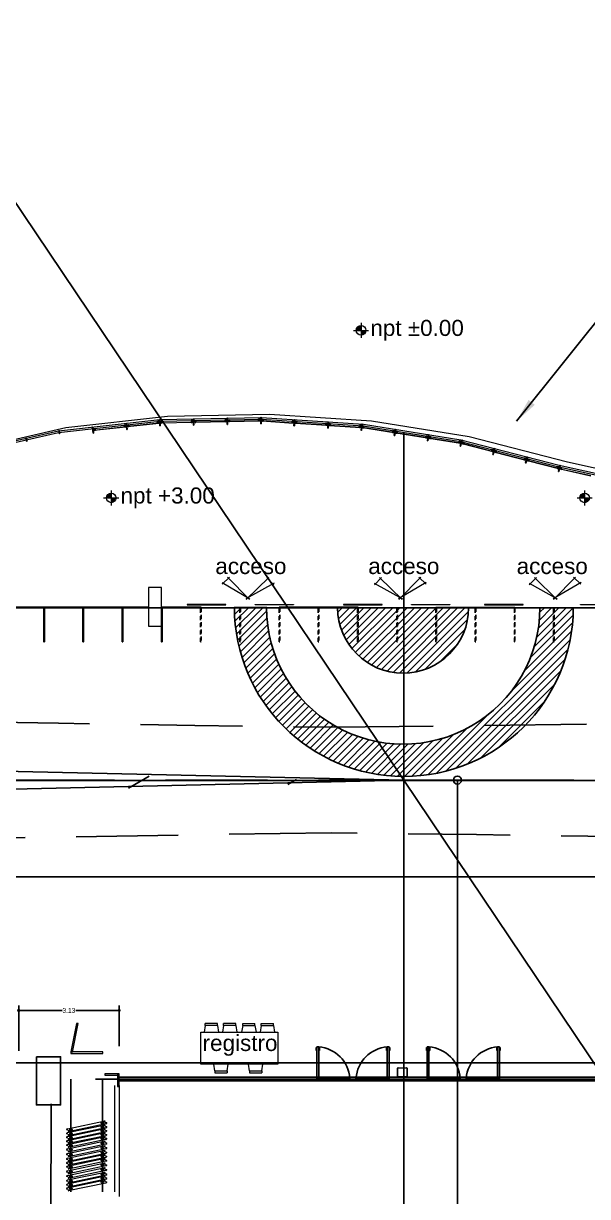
# Model space of a CAD drawing. Header units: millimetres. Extents: x 744843 to 745492, y 2520966 to 2521458.
# Drawn here: x 745392.51 to 745410.05, y 2521149.35 to 2521185.86 of the extents above; entities that cross this region are included whole.
import ezdxf

# ---------------------------------------------------------------- set-up
doc = ezdxf.new("R2010")
doc.units = ezdxf.units.MM
doc.header["$PDMODE"] = 35
doc.header["$PDSIZE"] = 1
for name, pattern in [('CENTRO2', [28.575, 19.05, -3.175, 3.175, -3.175]), ('HIDDEN', [9.525, 6.35, -3.175]), ('HIDDEN2', [0.1875, 0.125, -0.0625]), ('TRAZOS2', [9.525, 6.35, -3.175])]:
    doc.linetypes.add(name, pattern=pattern)
for name, color, linetype in [('1-INOXIDABLE', 140, 'Continuous'), ('1-SELLADORES', 1, 'Continuous'), ('A-Columnas_Pppal', 3, 'Continuous'), ('A_Arco', 22, 'Continuous'), ('A_Cotas_Paños', 8, 'Continuous'), ('A_Cristal en  Piso', 171, 'Continuous'), ('A_Crsital_Costillas', 143, 'Continuous'), ('A_Ejes', 8, 'Continuous'), ('A_Muros_Mobiles', 16, 'Continuous')]:
    doc.layers.add(name, color=color, linetype=linetype)
for name, color, linetype, lineweight in [('A-Columnas_Secun', 74, 'Continuous', 20), ('A_Barandal', 160, 'Continuous', 18), ('A_Cristal interior', 143, 'Continuous', 20), ('A_Cristal_Fachada', 151, 'Continuous', 20), ('A_Escaleras', 52, 'Continuous', 20), ('A_Muebles', 8, 'Continuous', 20), ('A_Muros', 30, 'Continuous', 20), ('A_Niveles', 1, 'Continuous', 20), ('A_Puertas', 8, 'Continuous', 0), ('A_Textos', 4, 'Continuous', 20), ('placa de acero', 163, 'Continuous', 18)]:
    doc.layers.add(name, color=color, linetype=linetype, lineweight=lineweight)
doc.styles.add('Arial', font='arial.ttf', dxfattribs={"height": 1})
doc.dimstyles.new('Cotas Interiores', dxfattribs={"dimtxt": 1, "dimasz": 0.75, "dimexe": 0.25, "dimexo": 1, "dimgap": 0.01, "dimtad": 1, "dimzin": 4, "dimdsep": 46, "dimtxsty": 'Arial', "dimblk": 'OPEN90', "dimcen": 2.5, "dimclrd": 256, "dimclre": 256, "dimclrt": 4, "dimazin": 1, "dimtfac": 1, "dimtmove": 0, "dimatfit": 3, "dimfxl": 1.25, "dimarcsym": 0})
doc.dimstyles.new('EJES', dxfattribs={"dimtxt": 0.25, "dimasz": 0.25, "dimexe": 0.5, "dimexo": 0.25, "dimgap": 0.01, "dimtad": 0, "dimtih": 1, "dimtoh": 1, "dimzin": 4, "dimdsep": 46, "dimtxsty": 'Standard', "dimblk": 'ORIGIN', "dimcen": 0.09, "dimclrd": 8, "dimclre": 8, "dimclrt": 4, "dimadec": 1, "dimazin": 0, "dimtfac": 1, "dimtofl": 0, "dimtmove": 2, "dimatfit": 3, "dimfxl": 0.15, "dimtolj": 1, "dimtzin": 0, "dimlwd": -1, "dimlwe": -1, "dimarcsym": 0})
pattern_1 = [(45, (500, 0), (-0.112253201513, 0.112253201513), [])]

# ---------------------------------------------------------------- blocks, each defined once
blk = doc.blocks.new('ARCO.A')
at = {"layer": 'A_Arco', "linetype": 'HIDDEN', "ltscale": 0.5}
blk.add_line((7.946, -18.364), (127.434, -18.364), dxfattribs=at)
blk.add_lwpolyline([(-1.81, -18.364), (-2.31, -14.364, 0.011309), (65.492, -16.72, 0.011377), (137.69, -14.364), (137.19, -18.364), (137.69, -22.364, 0.011377), (65.492, -20.007, 0.011309), (-2.31, -22.364)], format="xyb", close=True, dxfattribs=at)
blk = doc.blocks.new('Flecha_3')
at = {"layer": 'A_Escaleras'}
for p, q in [((-0.1511, 0.1379), (-0.0979, 0.191)), ((-0.1104, 0.1926), (0.0086, -0.0149)), ((0.0121, -0.0122), (-0.151, 0.1525)), ((0.0121, 0.0122), (-0.151, -0.1525)), ((-0.1104, -0.1926), (0.0086, 0.0149)), ((-0.1511, -0.1379), (-0.0979, -0.191))]:
    blk.add_line(p, q, dxfattribs=at)
blk = doc.blocks.new('niveles')
at = {"layer": 'A_Niveles'}
h = blk.add_hatch(color=256, dxfattribs=at)
h.paths.add_polyline_path([(-0.438, 0.174), (-0.289, 0.174), (-0.289, 0.323, 0.414214)])
h.paths.add_polyline_path([(-0.14, 0.174), (-0.289, 0.174), (-0.289, 0.025, 0.414214)])
for p, q in [((-0.289, 0.409), (-0.289, -0.061)), ((-0.525, 0.174), (-0.054, 0.174)), ((-0.479, 0.174), (-0.094, 0.174))]:
    blk.add_line(p, q, dxfattribs=at)
blk.add_circle((-0.289, 0.174), 0.149, dxfattribs=at)
at = {"layer": 'A_Textos', "ltscale": 0.0065, "width": 1.2}
blk.add_attdef('NIVEL', (0, 0), '', height=0.3, dxfattribs=at)
blk = doc.blocks.new('_Open90')
at = {"color": 0, "linetype": 'ByBlock', "lineweight": -2}
for p, q in [((-0.5, 0.5), (0, 0)), ((0, 0), (-1, 0)), ((0, 0), (-0.5, -0.5))]:
    blk.add_line(p, q, dxfattribs=at)
blk = doc.blocks.new('_Origin')
at = {"color": 0, "linetype": 'ByBlock', "lineweight": -2}
blk.add_line((0, 0), (-1, 0), dxfattribs=at)
blk.add_circle((0, 0), 0.5, dxfattribs=at)
blk = doc.blocks.new('*D217')
at = {"layer": 'A_Cotas_Paños', "color": 8, "transparency": 16777216}
for p, q in [((745392.357, 2521153.88), (745392.357, 2521155.288)), ((745395.483, 2521154.03), (745395.483, 2521155.288)), ((745392.407, 2521155.138), (745393.71, 2521155.138)), ((745395.433, 2521155.138), (745394.13, 2521155.138))]:
    blk.add_line(p, q, dxfattribs=at)
at = {"layer": 'Defpoints', "color": 0, "transparency": 16777216}
for p in [(745395.483, 2521155.138), (745392.357, 2521153.73), (745395.483, 2521153.88)]:
    blk.add_point(p, dxfattribs=at)
at = {"layer": 'A_Cotas_Paños', "color": 8, "transparency": 16777216, "xscale": 0.05, "yscale": 0.05, "zscale": 0.05, "rotation": 180}
blk.add_blockref('_Origin', (745392.357, 2521155.138), dxfattribs=at)
at = {"layer": 'A_Cotas_Paños', "color": 8, "transparency": 16777216, "xscale": 0.05, "yscale": 0.05, "zscale": 0.05}
blk.add_blockref('_Origin', (745395.483, 2521155.138), dxfattribs=at)
at = {"layer": 'A_Cotas_Paños', "color": 4, "transparency": 16777216, "insert": (745393.92, 2521155.138), "char_height": 0.15, "attachment_point": 5}
blk.add_mtext('\\A1;3.13', dxfattribs=at)
blk = doc.blocks.new('A$C05567849')
at = {"layer": 'A_Muros_Mobiles', "color": 8, "linetype": 'ByBlock', "lineweight": 5}
for p, q in [((-12, 0), (-12.35, -0.17)), ((-12, 0), (0, 0)), ((0, 0), (-0.35, -0.17)), ((-12.35, -0.17), (-12.35, -0.33)), ((-12, -0.5), (-12.35, -0.33)), ((-12, -0.5), (-11.65, -0.67)), ((-12, -1), (-11.65, -0.83)), ((0, -1), (-12, -1)), ((-11.65, -0.83), (-11.65, -0.67)), ((-0.35, -0.17), (-0.35, -0.33)), ((0, -0.5), (-0.35, -0.33)), ((0, -0.5), (0.35, -0.67)), ((0, -1), (0.35, -0.83)), ((0.35, -0.83), (0.35, -0.67))]:
    blk.add_line(p, q, dxfattribs=at)
for centre, radius in [((-11, -0.5), 0.373), ((-11, -0.5), 0.0915), ((-1, -0.5), 0.373), ((-1, -0.5), 0.0915)]:
    blk.add_circle(centre, radius, dxfattribs=at)
blk = doc.blocks.new('mesa salon')
at = {"layer": 'A_Muebles'}
for p, q in [((744027.801, 2519189.042), (744027.421, 2519189.042)), ((744027.421, 2519188.982), (744027.421, 2519189.042)), ((744027.801, 2519188.982), (744027.801, 2519189.042)), ((744028.378, 2519189.042), (744027.998, 2519189.042)), ((744027.998, 2519188.982), (744027.998, 2519189.042)), ((744028.378, 2519188.982), (744028.378, 2519189.042)), ((744028.593, 2519189.042), (744028.973, 2519189.042)), ((744028.593, 2519188.982), (744028.593, 2519189.042)), ((744028.973, 2519188.982), (744028.973, 2519189.042)), ((744029.163, 2519189.042), (744029.543, 2519189.042)), ((744029.163, 2519188.982), (744029.163, 2519189.042)), ((744029.543, 2519188.982), (744029.543, 2519189.042)), ((744027.421, 2519188.982), (744027.387, 2519188.773)), ((744027.801, 2519188.982), (744027.421, 2519188.982)), ((744027.801, 2519188.982), (744027.836, 2519188.773)), ((744027.998, 2519188.982), (744027.963, 2519188.773)), ((744028.378, 2519188.982), (744027.998, 2519188.982)), ((744028.378, 2519188.982), (744028.413, 2519188.773)), ((744028.593, 2519188.982), (744028.557, 2519188.773)), ((744028.593, 2519188.982), (744028.973, 2519188.982)), ((744028.973, 2519188.982), (744029.007, 2519188.773)), ((744029.163, 2519188.982), (744029.128, 2519188.773)), ((744029.163, 2519188.982), (744029.543, 2519188.982)), ((744029.543, 2519188.982), (744029.578, 2519188.773)), ((744027.785, 2519187.563), (744027.75, 2519187.773)), ((744028.165, 2519187.563), (744027.785, 2519187.563)), ((744027.785, 2519187.563), (744027.785, 2519187.503)), ((744028.165, 2519187.563), (744028.2, 2519187.773)), ((744028.165, 2519187.563), (744028.165, 2519187.503)), ((744028.861, 2519187.563), (744028.827, 2519187.773)), ((744029.241, 2519187.563), (744028.861, 2519187.563)), ((744028.861, 2519187.563), (744028.861, 2519187.503)), ((744029.241, 2519187.563), (744029.277, 2519187.773)), ((744029.241, 2519187.563), (744029.241, 2519187.503)), ((744028.165, 2519187.503), (744027.785, 2519187.503)), ((744029.241, 2519187.503), (744028.861, 2519187.503))]:
    blk.add_line(p, q, dxfattribs=at)
blk.add_lwpolyline([(744027.282, 2519188.773), (744027.282, 2519187.773), (744029.682, 2519187.773), (744029.682, 2519188.773)], close=True, dxfattribs=at)
blk = doc.blocks.new('*D304')
at = {"layer": 'A_Cotas_Paños', "color": 8, "transparency": 16777216}
for p, q in [((745404.582, 2521162.308), (745406.507, 2521162.308)), ((745406.007, 2521162.058), (745406.007, 2521147.726)), ((745406.007, 2521133.124), (745406.007, 2521147.456)), ((745404.582, 2521132.874), (745406.507, 2521132.874))]:
    blk.add_line(p, q, dxfattribs=at)
at = {"layer": 'Defpoints', "color": 0, "transparency": 16777216}
for p in [(745404.332, 2521162.308), (745406.007, 2521162.308), (745404.332, 2521132.874)]:
    blk.add_point(p, dxfattribs=at)
at = {"layer": 'A_Cotas_Paños', "color": 8, "transparency": 16777216, "xscale": 0.25, "yscale": 0.25, "zscale": 0.25}
for p, rotation in [((745406.007, 2521162.308), 90), ((745406.007, 2521132.874), 270)]:
    blk.add_blockref('_Origin', p, dxfattribs=dict(at, rotation=rotation))
at = {"layer": 'A_Cotas_Paños', "color": 4, "transparency": 16777216, "insert": (745406.007, 2521147.591), "char_height": 0.25, "attachment_point": 5}
blk.add_mtext('\\A1;29.43', dxfattribs=at)
blk = doc.blocks.new('A$C051F1080-flat-17')
at = {"layer": 'A_Muros_Mobiles'}
for p, q in [((0, 0), (0, 0.06)), ((0, 0.06), (1, 0.06)), ((1, 0), (0, 0)), ((1, 0.06), (1, 0))]:
    blk.add_line(p, q, dxfattribs=at)
at = {"layer": 'A_Muros_Mobiles', "color": 8}
for p, q in [((0.887, 0.072), (0.887, 0.081)), ((0.887, 0.081), (0.982, 0.081)), ((0.982, 0.072), (0.887, 0.072)), ((0.962, 0.06), (0.962, 0.072)), ((0.962, 0.072), (0.97, 0.072)), ((0.97, 0.06), (0.962, 0.06)), ((0.97, 0), (0.962, 0)), ((0.962, 0), (0.962, -0.012)), ((0.97, 0.072), (0.97, 0.06)), ((0.97, -0.012), (0.97, 0)), ((0.982, 0.081), (0.982, 0.072)), ((0.982, -0.012), (0.887, -0.012)), ((0.887, -0.012), (0.887, -0.021)), ((0.887, -0.021), (0.982, -0.021)), ((0.962, -0.012), (0.97, -0.012)), ((0.982, -0.021), (0.982, -0.012))]:
    blk.add_line(p, q, dxfattribs=at)
blk = doc.blocks.new('A$C051F1080-flat-18')
at = {"color": 16}
for p, q in [((-0.06, 1), (0, 1)), ((0, 0), (-0.06, 0))]:
    blk.add_line(p, q, dxfattribs=at)
at = {"layer": 'A_Muros_Mobiles', "color": 8}
for p, q in [((-0.081, 0.887), (-0.081, 0.982)), ((-0.081, 0.982), (-0.072, 0.982)), ((-0.072, 0.887), (-0.081, 0.887)), ((-0.072, 0.982), (-0.072, 0.887)), ((-0.072, 0.962), (-0.072, 0.97)), ((-0.072, 0.97), (-0.06, 0.97)), ((-0.06, 0.962), (-0.072, 0.962)), ((-0.06, 0.97), (-0.06, 0.962)), ((0, 0.97), (0, 0.962)), ((0.012, 0.97), (0, 0.97)), ((0, 0.962), (0.012, 0.962)), ((0.012, 0.982), (0.012, 0.887)), ((0.021, 0.982), (0.012, 0.982)), ((0.012, 0.962), (0.012, 0.97)), ((0.012, 0.887), (0.021, 0.887)), ((0.021, 0.887), (0.021, 0.982))]:
    blk.add_line(p, q, dxfattribs=at)
at = {"layer": 'A_Muros_Mobiles', "color": 16}
for p, q in [((-0.06, 0), (-0.06, 1)), ((0, 1), (0, 0))]:
    blk.add_line(p, q, dxfattribs=at)
blk = doc.blocks.new('A$C0FF00F17-flat-9')
at = {"layer": 'A_Muros_Mobiles', "color": 8, "linetype": 'TRAZOS2'}
blk.add_ellipse((-0.054, -0.024), major_axis=(-0.748, 0.748), ratio=1, start_param=4.006528, end_param=5.41825, dxfattribs=at)
at = {"layer": 'A_Muros_Mobiles'}
for name, p in [('A$C051F1080-flat-18', (0.03, 0.03)), ('A$C051F1080-flat-17', (0, 0))]:
    blk.add_blockref(name, p, dxfattribs=at)
blk = doc.blocks.new('A$C051F1080-flat-19')
at = {"layer": 'A_Muros_Mobiles'}
for p, q in [((0, 0.06), (-1, 0.06)), ((-1, 0.06), (-1, 0)), ((-1, 0), (0, 0)), ((0, 0), (0, 0.06))]:
    blk.add_line(p, q, dxfattribs=at)
at = {"layer": 'A_Muros_Mobiles', "color": 8}
for p, q in [((-0.887, 0.081), (-0.982, 0.081)), ((-0.982, 0.081), (-0.982, 0.072)), ((-0.982, 0.072), (-0.887, 0.072)), ((-0.962, 0.072), (-0.97, 0.072)), ((-0.97, 0.072), (-0.97, 0.06)), ((-0.97, 0.06), (-0.962, 0.06)), ((-0.97, 0), (-0.962, 0)), ((-0.97, -0.012), (-0.97, 0)), ((-0.962, 0.06), (-0.962, 0.072)), ((-0.962, 0), (-0.962, -0.012)), ((-0.887, 0.072), (-0.887, 0.081)), ((-0.982, -0.012), (-0.887, -0.012)), ((-0.982, -0.021), (-0.982, -0.012)), ((-0.887, -0.021), (-0.982, -0.021)), ((-0.962, -0.012), (-0.97, -0.012)), ((-0.887, -0.012), (-0.887, -0.021))]:
    blk.add_line(p, q, dxfattribs=at)
blk = doc.blocks.new('A$C051F1080-flat-20')
at = {"layer": 'A_Muros_Mobiles', "color": 8}
for p, q in [((-0.021, 0.887), (-0.021, 0.982)), ((-0.021, 0.982), (-0.012, 0.982)), ((-0.012, 0.887), (-0.021, 0.887)), ((-0.012, 0.982), (-0.012, 0.887)), ((-0.012, 0.962), (-0.012, 0.97)), ((-0.012, 0.97), (0, 0.97)), ((0, 0.962), (-0.012, 0.962)), ((0, 0.97), (0, 0.962)), ((0.06, 0.97), (0.06, 0.962)), ((0.072, 0.97), (0.06, 0.97)), ((0.06, 0.962), (0.072, 0.962)), ((0.072, 0.982), (0.072, 0.887)), ((0.081, 0.982), (0.072, 0.982)), ((0.072, 0.962), (0.072, 0.97)), ((0.072, 0.887), (0.081, 0.887)), ((0.081, 0.887), (0.081, 0.982))]:
    blk.add_line(p, q, dxfattribs=at)
at = {"layer": 'A_Muros_Mobiles'}
for p, q in [((0.06, 1), (0, 1)), ((0, 1), (0, 0)), ((0.06, 0), (0.06, 1)), ((0, 0), (0.06, 0))]:
    blk.add_line(p, q, dxfattribs=at)
blk = doc.blocks.new('A$C0FF00F17-flat-10')
at = {"layer": 'A_Muros_Mobiles', "color": 8, "linetype": 'TRAZOS2'}
blk.add_ellipse((0.054, -0.024), major_axis=(-0.748, -0.748), ratio=1, start_param=-2.276657, end_param=-0.864936, dxfattribs=at)
at = {"layer": 'A_Muros_Mobiles'}
for name, p in [('A$C051F1080-flat-20', (-0.03, 0.03)), ('A$C051F1080-flat-19', (0, 0))]:
    blk.add_blockref(name, p, dxfattribs=at)
blk = doc.blocks.new('hgcdfs')
at = {"layer": '1-INOXIDABLE', "color": 152, "lineweight": 0}
for p, q in [((745349.473, 2521125.716), (745349.477, 2521125.716)), ((745349.473, 2521125.714), (745349.477, 2521125.714)), ((745349.473, 2521125.711), (745349.477, 2521125.711)), ((745349.473, 2521125.707), (745349.477, 2521125.707)), ((745349.477, 2521125.704), (745349.473, 2521125.704)), ((745349.473, 2521125.7), (745349.477, 2521125.7)), ((745349.473, 2521125.696), (745349.477, 2521125.696)), ((745349.473, 2521125.694), (745349.477, 2521125.694)), ((745349.473, 2521125.692), (745349.477, 2521125.692)), ((745349.478, 2521125.713), (745349.499, 2521125.713)), ((745349.478, 2521125.711), (745349.5, 2521125.711)), ((745349.478, 2521125.709), (745349.502, 2521125.709)), ((745349.478, 2521125.704), (745349.503, 2521125.704)), ((745349.478, 2521125.699), (745349.502, 2521125.699)), ((745349.478, 2521125.696), (745349.5, 2521125.696)), ((745349.478, 2521125.694), (745349.499, 2521125.694)), ((745349.49, 2521125.659), (745349.49, 2521125.653)), ((745349.492, 2521125.659), (745349.492, 2521125.653)), ((745349.493, 2521125.714), (745349.493, 2521125.717)), ((745349.493, 2521125.659), (745349.493, 2521125.694)), ((745349.495, 2521125.714), (745349.495, 2521125.717)), ((745349.495, 2521125.659), (745349.495, 2521125.694)), ((745349.495, 2521125.659), (745349.495, 2521125.653)), ((745349.496, 2521125.717), (745349.496, 2521125.717)), ((745349.498, 2521125.714), (745349.498, 2521125.717)), ((745349.498, 2521125.659), (745349.498, 2521125.694)), ((745349.498, 2521125.659), (745349.498, 2521125.653)), ((745349.502, 2521125.709), (745349.502, 2521125.717)), ((745349.502, 2521125.659), (745349.502, 2521125.699)), ((745349.503, 2521125.659), (745349.503, 2521125.653)), ((745349.506, 2521125.659), (745349.506, 2521125.717)), ((745349.508, 2521125.659), (745349.508, 2521125.653)), ((745349.509, 2521125.659), (745349.509, 2521125.717)), ((745349.509, 2521125.717), (745349.509, 2521125.717)), ((745349.513, 2521125.659), (745349.513, 2521125.717)), ((745349.513, 2521125.659), (745349.513, 2521125.653)), ((745349.516, 2521125.659), (745349.516, 2521125.717)), ((745349.516, 2521125.659), (745349.516, 2521125.653)), ((745349.518, 2521125.659), (745349.518, 2521125.718)), ((745349.519, 2521125.659), (745349.519, 2521125.653)), ((745349.521, 2521125.653), (745349.521, 2521125.659))]:
    blk.add_line(p, q, dxfattribs=at)
at = {"layer": '1-INOXIDABLE', "lineweight": 0}
for p, q in [((745349.477, 2521125.716), (745349.473, 2521125.716)), ((745349.473, 2521125.716), (745349.473, 2521125.691)), ((745349.473, 2521125.691), (745349.477, 2521125.691)), ((745349.477, 2521125.716), (745349.477, 2521125.691)), ((745349.478, 2521125.715), (745349.477, 2521125.716)), ((745349.477, 2521125.691), (745349.478, 2521125.692)), ((745349.478, 2521125.692), (745349.478, 2521125.715)), ((745349.478, 2521125.714), (745349.478, 2521125.694)), ((745349.498, 2521125.714), (745349.478, 2521125.714)), ((745349.478, 2521125.694), (745349.498, 2521125.694)), ((745349.49, 2521125.659), (745349.49, 2521125.653)), ((745349.521, 2521125.659), (745349.49, 2521125.659)), ((745349.49, 2521125.653), (745349.521, 2521125.653)), ((745349.494, 2521125.718), (745349.493, 2521125.717)), ((745349.493, 2521125.717), (745349.518, 2521125.717)), ((745349.493, 2521125.714), (745349.493, 2521125.717)), ((745349.493, 2521125.659), (745349.493, 2521125.694)), ((745349.517, 2521125.718), (745349.494, 2521125.718)), ((745349.518, 2521125.717), (745349.517, 2521125.718)), ((745349.518, 2521125.659), (745349.518, 2521125.717)), ((745349.521, 2521125.653), (745349.521, 2521125.659))]:
    blk.add_line(p, q, dxfattribs=at)
blk.add_arc((745349.489, 2521125.704), 0.0132, 310.7307, 49.2693, dxfattribs=at)
at = {"layer": '1-SELLADORES', "lineweight": 0}
for p, q in [((745349.456, 2521125.691), (745349.456, 2521125.717)), ((745349.456, 2521125.717), (745349.458, 2521125.717)), ((745349.458, 2521125.691), (745349.456, 2521125.691)), ((745349.458, 2521125.717), (745349.458, 2521125.691)), ((745349.458, 2521125.717), (745349.463, 2521125.712)), ((745349.463, 2521125.712), (745349.458, 2521125.717)), ((745349.458, 2521125.717), (745349.458, 2521125.691)), ((745349.458, 2521125.691), (745349.463, 2521125.696)), ((745349.463, 2521125.712), (745349.469, 2521125.712)), ((745349.463, 2521125.696), (745349.463, 2521125.712)), ((745349.469, 2521125.696), (745349.463, 2521125.696)), ((745349.469, 2521125.712), (745349.469, 2521125.696))]:
    blk.add_line(p, q, dxfattribs=at)
at = {"layer": '1-SELLADORES', "color": 5, "lineweight": 0}
for p, q in [((745349.469, 2521125.715), (745349.473, 2521125.716)), ((745349.469, 2521125.692), (745349.469, 2521125.715)), ((745349.473, 2521125.691), (745349.469, 2521125.692)), ((745349.473, 2521125.716), (745349.473, 2521125.691))]:
    blk.add_line(p, q, dxfattribs=at)
for points in [[(745349.469, 2521125.692), (745349.473, 2521125.691), (745349.473, 2521125.716)], [(745349.473, 2521125.716), (745349.469, 2521125.715), (745349.469, 2521125.692)]]:
    blk.add_solid(points, dxfattribs=at)
blk = doc.blocks.new('ELBUENO')
blk.add_line((745346.222, 2521126.08), (745346.21, 2521126.08))
at = {"color": 251}
for p, q in [((745346.21, 2521126.069), (745346.222, 2521126.069)), ((745346.21, 2521126.059), (745346.222, 2521126.059)), ((745346.21, 2521126.049), (745346.222, 2521126.049)), ((745346.21, 2521126.041), (745346.222, 2521126.041)), ((745346.21, 2521126.033), (745346.222, 2521126.033)), ((745346.21, 2521126.025), (745346.222, 2521126.025)), ((745346.21, 2521126.019), (745346.222, 2521126.019)), ((745346.21, 2521126.013), (745346.222, 2521126.013)), ((745346.21, 2521126.009), (745346.222, 2521126.009)), ((745346.21, 2521126.005), (745346.222, 2521126.005)), ((745346.21, 2521126.003), (745346.222, 2521126.003)), ((745346.21, 2521126.001), (745346.222, 2521126.001))]:
    blk.add_line(p, q, dxfattribs=at)
for points in [[(745346.21, 2521126.05), (745346.21, 2521126.2), (745346.222, 2521126.2), (745346.222, 2521126.05)], [(745346.21, 2521126), (745346.21, 2521126.2), (745346.222, 2521126.2), (745346.222, 2521126)]]:
    blk.add_lwpolyline(points, close=True)
at = {"rotation": 90}
blk.add_blockref('hgcdfs', (3266471.862, 1775776.629), dxfattribs=at)
at = {"xscale": -1, "rotation": 270}
blk.add_blockref('hgcdfs', (-1775779.43, 1775776.629), dxfattribs=at)
blk = doc.blocks.new('ESKINA2')
at = {"color": 251}
for p, q in [((745422.96, 2521058.132), (745422.947, 2521058.13)), ((745422.96, 2521058.13), (745422.948, 2521058.128)), ((745422.96, 2521058.128), (745422.948, 2521058.126)), ((745422.961, 2521058.124), (745422.948, 2521058.122)), ((745422.961, 2521058.12), (745422.949, 2521058.118)), ((745422.962, 2521058.114), (745422.95, 2521058.112)), ((745422.963, 2521058.108), (745422.95, 2521058.106)), ((745422.964, 2521058.1), (745422.952, 2521058.098)), ((745422.965, 2521058.092), (745422.953, 2521058.09)), ((745422.966, 2521058.084), (745422.954, 2521058.083)), ((745422.967, 2521058.075), (745422.955, 2521058.073)), ((745422.969, 2521058.064), (745422.956, 2521058.063))]:
    blk.add_line(p, q, dxfattribs=at)
blk.add_line((745422.958, 2521058.052), (745422.97, 2521058.054))
for points in [[(745422.96, 2521058.133), (745422.986, 2521057.935), (745422.973, 2521057.933), (745422.947, 2521058.131)], [(745422.966, 2521058.083), (745422.986, 2521057.935), (745422.973, 2521057.933), (745422.954, 2521058.082)]]:
    blk.add_lwpolyline(points, close=True)
at = {"xscale": -1, "rotation": 97.55155680260856}
blk.add_blockref('hgcdfs', (3146730.367, 3591265.082), dxfattribs=at)
blk = doc.blocks.new('gdsx')
at = {"color": 251}
for p, q in [((745328.941, 2521133.402), (745328.954, 2521133.402)), ((745328.941, 2521133.394), (745328.954, 2521133.394)), ((745328.941, 2521133.388), (745328.954, 2521133.388)), ((745328.941, 2521133.382), (745328.954, 2521133.382)), ((745328.941, 2521133.378), (745328.954, 2521133.378)), ((745328.941, 2521133.374), (745328.954, 2521133.374)), ((745328.941, 2521133.372), (745328.954, 2521133.372)), ((745328.941, 2521133.37), (745328.954, 2521133.37))]:
    blk.add_line(p, q, dxfattribs=at)
at = {"layer": 'placa de acero'}
for p, q in [((745328.941, 2521133.369), (745328.941, 2521133.469)), ((745328.941, 2521133.469), (745328.954, 2521133.469)), ((745328.941, 2521133.469), (745328.954, 2521133.469)), ((745328.941, 2521133.369), (745328.941, 2521133.469)), ((745328.954, 2521133.409), (745328.941, 2521133.409)), ((745328.954, 2521133.409), (745328.941, 2521133.409)), ((745328.941, 2521133.369), (745328.954, 2521133.369)), ((745328.941, 2521133.369), (745328.954, 2521133.369)), ((745328.954, 2521133.369), (745328.954, 2521133.469)), ((745328.954, 2521133.369), (745328.954, 2521133.469))]:
    blk.add_line(p, q, dxfattribs=at)
blk.add_circle((745328.948, 2521133.439), 0.00635, dxfattribs=at)
blk.add_circle((745328.948, 2521133.439), 0.00635, dxfattribs=at)

msp = doc.modelspace()

# ---------------------------------------------------------------- hatches: boundary and pattern name
at = {"layer": 'A_Arco'}
h = msp.add_hatch(dxfattribs=at)
h.set_pattern_fill('LINE', color=256, scale=0.75, angle=30.0147, style=0)
h.set_pattern_definition([(30.01473568, (-1312.633, 561.468), (-1.1911553357, 2.0619167123), [])])
h.paths.add_polyline_path([(745151.631, 2521167.947), (745404.311, 2521162.258), (745151.634, 2521156.44)])
at = {"layer": 'A_Cristal en  Piso'}
h = msp.add_hatch(dxfattribs=at)
h.set_pattern_fill('LINE', color=256, scale=0.05, angle=45, style=0)
h.set_pattern_definition(pattern_1)
edge = h.paths.add_edge_path()
edge.add_line((745409.609, 2521167.686), (745408.571, 2521167.686))
edge.add_arc((745404.319, 2521167.679), 4.252, -180.0933, 0.0933, ccw=False)
edge.add_line((745400.067, 2521167.686), (745399.068, 2521167.686))
edge.add_arc((745404.338, 2521167.694), 5.271, 180.0874, 359.9126)
at = {"layer": 'A_Cristal en  Piso', "ltscale": 3}
h = msp.add_hatch(dxfattribs=at)
h.set_pattern_fill('LINE', color=256, scale=0.05, angle=45, style=0)
h.set_pattern_definition(pattern_1)
edge = h.paths.add_edge_path()
edge.add_line((745406.354, 2521167.681), (745402.278, 2521167.681))
edge.add_arc((745404.316, 2521167.677), 2.038, 179.8795, 360.1205)

# ---------------------------------------------------------------- linework, layer by layer
at = {"color": 1, "linetype": 'CENTRO2'}
msp.add_line((745413.794, 2521153.002, 0.002), (745393.984, 2521153.002), dxfattribs=at)
at = {"color": 16, "linetype": 'Continuous'}
for p, q in [((745413.794, 2521153.062, 0.002), (745395.484, 2521153.063)), ((745413.794, 2521152.942, 0.002), (745395.484, 2521152.943))]:
    msp.add_line(p, q, dxfattribs=at)
at = {"layer": 'A-Columnas_Pppal'}
msp.add_lwpolyline([(745392.909, 2521153.697), (745393.659, 2521153.697), (745393.659, 2521152.198), (745392.909, 2521152.198)], close=True, dxfattribs=at)
at = {"layer": 'A-Columnas_Secun'}
for p, q in [((745404.142, 2521153.078), (745404.142, 2521153.337)), ((745404.142, 2521153.337), (745404.142, 2521153.337)), ((745404.152, 2521153.078), (745404.152, 2521153.337)), ((745404.162, 2521153.357), (745404.422, 2521153.357)), ((745404.162, 2521153.347), (745404.422, 2521153.347)), ((745404.432, 2521153.337), (745404.432, 2521153.078)), ((745404.442, 2521153.337), (745404.442, 2521153.078)), ((745404.422, 2521153.068), (745404.162, 2521153.068)), ((745404.422, 2521153.058), (745404.162, 2521153.058))]:
    msp.add_line(p, q, dxfattribs=at)
for centre, major_axis, start_param, end_param in [((745404.162, 2521153.337), (0.0141, 0.0141), 0.785398, 2.356194), ((745404.162, 2521153.337), (-0.00707, 0.00707), -0.785398, 0.785398), ((745404.422, 2521153.337), (-0.0141, 0.0141), 3.926991, 5.497787), ((745404.422, 2521153.337), (0.00707, 0.00707), 5.497787, 7.068583), ((745404.162, 2521153.078), (0.0141, 0.0141), 2.356194, 3.926991), ((745404.162, 2521153.078), (-0.00707, 0.00707), 0.785398, 2.356194), ((745404.422, 2521153.078), (-0.0141, 0.0141), 2.356194, 3.926991), ((745404.422, 2521153.078), (0.00707, 0.00707), 3.926991, 5.497787)]:
    msp.add_ellipse(centre, major_axis=major_axis, ratio=1, start_param=start_param, end_param=end_param, dxfattribs=at)
at = {"layer": 'A_Arco'}
msp.add_line((745468.683, 2521066.502), (745205.707, 2521458.024), dxfattribs=at)
msp.add_lwpolyline([(745151.652, 2521167.997), (745404.332, 2521162.308), (745151.655, 2521156.49)], close=True, dxfattribs=at)
at = {"layer": 'A_Barandal'}
for p, q in [((745401.781, 2521173.351, 2.46), (745401.781, 2521173.351, 2.46)), ((745401.781, 2521173.351, 2.46), (745401.781, 2521173.351, 2.46)), ((745408.089, 2521172.236, 2.46), (745408.089, 2521172.236, 2.46))]:
    msp.add_line(p, q, dxfattribs=at)
at = {"layer": 'A_Barandal', "elevation": 2.46}
for points in [[(745353.797, 2521185.408), (745354.118, 2521183.754), (745354.909, 2521181.482), (745356.374, 2521178.955), (745357.933, 2521177.05), (745359.921, 2521175.229), (745362.069, 2521173.864), (745365.187, 2521172.751), (745368.477, 2521172.363), (745384.721, 2521171.449), (745387.668, 2521171.834), (745390.68, 2521172.463), (745393.6, 2521173.135), (745396.751, 2521173.484), (745399.911, 2521173.548), (745403.076, 2521173.338), (745406.106, 2521172.853), (745409.156, 2521172.062), (745412.268, 2521171.381), (745414.923, 2521171.316), (745416.676, 2521171.266), (745422.635, 2521171.464), (745422.765, 2521171.472)], [(745356.259, 2521179.254), (745356.416, 2521178.984), (745357.97, 2521177.085), (745359.952, 2521175.27), (745362.091, 2521173.91), (745365.198, 2521172.801), (745368.482, 2521172.414), (745384.719, 2521171.5), (745387.66, 2521171.884), (745390.67, 2521172.513), (745393.592, 2521173.185), (745396.747, 2521173.534), (745399.912, 2521173.599), (745403.082, 2521173.388), (745406.116, 2521172.903), (745409.168, 2521172.112), (745412.274, 2521171.432), (745414.924, 2521171.366), (745416.676, 2521171.316), (745422.633, 2521171.515), (745422.762, 2521171.523)], [(745385.381, 2521171.586), (745387.66, 2521171.884), (745390.67, 2521172.513), (745393.592, 2521173.185), (745396.747, 2521173.534), (745399.912, 2521173.599), (745403.082, 2521173.388), (745406.116, 2521172.903), (745409.168, 2521172.112), (745412.274, 2521171.432), (745414.924, 2521171.366), (745416.676, 2521171.316), (745422.633, 2521171.515), (745422.764, 2521171.523)]]:
    msp.add_lwpolyline(points, dxfattribs=at)
at = {"layer": 'A_Cristal en  Piso', "ltscale": 3}
msp.add_lwpolyline([(745409.609, 2521167.676), (745408.571, 2521167.676, -1.000455), (745400.067, 2521167.686), (745399.068, 2521167.686, 0.997528), (745409.609, 2521167.676)], format="xyb", dxfattribs=at)
msp.add_lwpolyline([(745409.609, 2521167.676), (745408.571, 2521167.676, -1.000455), (745400.067, 2521167.686), (745399.068, 2521167.686, 0.997528), (745409.609, 2521167.676)], format="xyb", dxfattribs=at)
msp.add_lwpolyline([(745406.354, 2521167.676), (745402.278, 2521167.676, 0.999546)], format="xyb", close=True, dxfattribs=at)
msp.add_lwpolyline([(745406.354, 2521167.676), (745402.278, 2521167.676, 0.999546)], format="xyb", close=True, dxfattribs=at)
at = {"layer": 'A_Cristal interior'}
for p, q in [((745406.099, 2521172.806, 2.46), (745406.098, 2521172.797, 2.46)), ((745406.148, 2521172.794, 2.46), (745406.146, 2521172.785, 2.46))]:
    msp.add_line(p, q, dxfattribs=at)
at = {"layer": 'A_Cristal interior', "elevation": 2.46}
for points in [[(745395.74, 2521173.324), (745396.722, 2521173.433)], [(745395.741, 2521173.315), (745396.723, 2521173.424)], [(745395.741, 2521173.315), (745396.723, 2521173.424)], [(745396.722, 2521173.433), (745396.723, 2521173.424)], [(745396.773, 2521173.436), (745397.771, 2521173.457)], [(745396.773, 2521173.427), (745397.771, 2521173.448)], [(745396.773, 2521173.427), (745397.771, 2521173.448)], [(745396.773, 2521173.436), (745396.773, 2521173.427)], [(745397.771, 2521173.457), (745397.771, 2521173.448)], [(745397.823, 2521173.458), (745398.823, 2521173.478)], [(745397.823, 2521173.449), (745398.823, 2521173.469)], [(745397.823, 2521173.449), (745398.823, 2521173.469)], [(745397.823, 2521173.458), (745397.823, 2521173.449)], [(745398.823, 2521173.478), (745398.823, 2521173.469)], [(745398.872, 2521173.479), (745399.866, 2521173.5)], [(745398.872, 2521173.47), (745399.867, 2521173.491)], [(745398.872, 2521173.47), (745399.826, 2521173.49)], [(745398.872, 2521173.479), (745398.872, 2521173.47)], [(745399.866, 2521173.5), (745399.867, 2521173.491)], [(745399.92, 2521173.5), (745400.91, 2521173.434)], [(745399.92, 2521173.491), (745399.92, 2521173.5)], [(745399.92, 2521173.491), (745400.909, 2521173.425)], [(745400.91, 2521173.434), (745400.909, 2521173.425)], [(745400.962, 2521173.431), (745400.961, 2521173.422)], [(745400.961, 2521173.422), (745401.958, 2521173.356)], [(745400.962, 2521173.431), (745401.958, 2521173.364)], [(745394.691, 2521173.208), (745395.688, 2521173.318)], [(745394.691, 2521173.208), (745394.692, 2521173.199)], [(745394.692, 2521173.199), (745395.689, 2521173.309)], [(745394.692, 2521173.199), (745395.689, 2521173.309)], [(745395.688, 2521173.318), (745395.689, 2521173.309)], [(745395.74, 2521173.324), (745395.741, 2521173.315)], [(745401.958, 2521173.364), (745401.958, 2521173.356)], [(745402.011, 2521173.361), (745403.001, 2521173.295)], [(745402.012, 2521173.361), (745402.011, 2521173.352)], [(745402.011, 2521173.352), (745403.001, 2521173.286)], [(745403.001, 2521173.295), (745403.001, 2521173.286)], [(745403.054, 2521173.295), (745403.053, 2521173.286)], [(745403.054, 2521173.295), (745404.032, 2521173.136)], [(745403.054, 2521173.286), (745404.031, 2521173.128)], [(745404.031, 2521173.128), (745404.032, 2521173.136)], [(745404.087, 2521173.119), (745404.088, 2521173.128)], [(745404.087, 2521173.119), (745405.069, 2521172.962)], [(745404.088, 2521173.128), (745405.07, 2521172.971)], [(745405.069, 2521172.962), (745405.07, 2521172.971)], [(745405.118, 2521172.954), (745405.119, 2521172.963)], [(745405.118, 2521172.954), (745406.098, 2521172.797)], [(745405.119, 2521172.963), (745406.1, 2521172.806)], [(745406.146, 2521172.785), (745407.111, 2521172.535)], [(745406.148, 2521172.794), (745407.114, 2521172.544)], [(745407.111, 2521172.535), (745407.114, 2521172.544)], [(745407.167, 2521172.53), (745407.165, 2521172.521)], [(745407.165, 2521172.521), (745408.133, 2521172.27)], [(745407.167, 2521172.53), (745408.135, 2521172.279)], [(745408.133, 2521172.27), (745408.135, 2521172.279)], [(745408.178, 2521172.268), (745408.176, 2521172.259)], [(745408.176, 2521172.259), (745409.147, 2521172.007), (745409.15, 2521172.006)], [(745408.178, 2521172.268), (745409.152, 2521172.015)], [(745409.152, 2521172.015), (745409.151, 2521172.006)], [(745409.2, 2521172.004), (745409.198, 2521171.996)], [(745409.198, 2521171.996), (745410.157, 2521171.786)], [(745409.2, 2521172.004), (745410.158, 2521171.795)]]:
    msp.add_lwpolyline(points, dxfattribs=at)
at = {"layer": 'A_Cristal_Fachada', "linetype": 'Continuous'}
for points in [[(745348.976, 2521159.6), (745360.237, 2521159.601), (745360.237, 2521167.676), (745396.397, 2521167.676), (745396.397, 2521167.688), (745360.225, 2521167.688), (745360.225, 2521159.613), (745348.976, 2521159.612)], [(745398.036, 2521167.688), (745396.797, 2521167.688), (745396.797, 2521167.676), (745398.036, 2521167.676)], [(745402.916, 2521167.688), (745400.457, 2521167.688), (745400.457, 2521167.676), (745402.916, 2521167.676)], [(745405.337, 2521167.688), (745407.796, 2521167.688), (745407.796, 2521167.676), (745405.337, 2521167.676)]]:
    msp.add_lwpolyline(points, close=True, dxfattribs=at)
at = {"layer": 'A_Crsital_Costillas'}
for points in [[(745393.137, 2521167.676), (745393.156, 2521167.676), (745393.156, 2521166.616), (745393.137, 2521166.616)], [(745394.357, 2521167.676), (745394.376, 2521167.676), (745394.376, 2521166.616), (745394.357, 2521166.616)], [(745395.577, 2521167.676), (745395.596, 2521167.676), (745395.596, 2521166.616), (745395.577, 2521166.616)], [(745396.797, 2521167.676), (745396.816, 2521167.676), (745396.816, 2521166.616), (745396.797, 2521166.616)]]:
    msp.add_lwpolyline(points, close=True, dxfattribs=at)
at = {"layer": 'A_Crsital_Costillas', "linetype": 'HIDDEN2'}
for points in [[(745398.017, 2521167.676), (745398.036, 2521167.676), (745398.036, 2521166.616), (745398.017, 2521166.616)], [(745399.237, 2521167.676), (745399.256, 2521167.676), (745399.256, 2521166.616), (745399.237, 2521166.616)], [(745400.457, 2521167.676), (745400.476, 2521167.676), (745400.476, 2521166.616), (745400.457, 2521166.616)], [(745401.677, 2521167.676), (745401.696, 2521167.676), (745401.696, 2521166.616), (745401.677, 2521166.616)], [(745402.897, 2521167.676), (745402.916, 2521167.676), (745402.916, 2521166.616), (745402.897, 2521166.616)], [(745404.117, 2521167.676), (745404.136, 2521167.676), (745404.136, 2521166.616), (745404.117, 2521166.616)], [(745405.337, 2521167.676), (745405.356, 2521167.676), (745405.356, 2521166.616), (745405.337, 2521166.616)], [(745406.557, 2521167.676), (745406.576, 2521167.676), (745406.576, 2521166.616), (745406.557, 2521166.616)], [(745407.777, 2521167.676), (745407.796, 2521167.676), (745407.796, 2521166.616), (745407.777, 2521166.616)], [(745408.997, 2521167.676), (745409.016, 2521167.676), (745409.016, 2521166.616), (745408.997, 2521166.616)]]:
    msp.add_lwpolyline(points, close=True, dxfattribs=at)
at = {"layer": 'A_Ejes'}
for p, q in [((745404.335, 2521057.851), (745404.334, 2521173.138)), ((745393.352, 2521058.677), (745393.363, 2521152.227))]:
    msp.add_line(p, q, dxfattribs=at)
at = {"layer": 'A_Ejes', "ltscale": 0.5}
for p, q in [((745296.02, 2521167.668), (745459.353, 2521167.668)), ((745296.02, 2521162.298), (745459.353, 2521162.298)), ((745302.007, 2521159.298), (745459.353, 2521159.298)), ((745296.02, 2521153.508), (745459.353, 2521153.508))]:
    msp.add_line(p, q, dxfattribs=at)
at = {"layer": 'A_Escaleras', "lineweight": 9}
msp.add_lwpolyline([(745360.232, 2521167.479), (745345.786, 2521167.58, -0.105208), (745354.129, 2521185.571), (745354.466, 2521183.83), (745355.252, 2521181.575), (745356.708, 2521179.064), (745358.256, 2521177.172), (745360.232, 2521175.362), (745362.362, 2521174.009), (745365.457, 2521172.904), (745368.733, 2521172.518), (745384.964, 2521171.604), (745387.897, 2521171.987), (745390.904, 2521172.615), (745393.829, 2521173.288), (745396.99, 2521173.638), (745400.16, 2521173.703), (745403.335, 2521173.492), (745406.374, 2521173.006), (745409.428, 2521172.214), (745412.527, 2521171.535)], format="xyb", dxfattribs=at)
at = {"layer": 'A_Muros'}
for p, q in [((745407.796, 2521167.676), (745410.217, 2521167.676)), ((745395.333, 2521152.803, 0), (745395.333, 2521149.495)), ((745395.483, 2521152.802, 0), (745395.485, 2521149.345))]:
    msp.add_line(p, q, dxfattribs=at)
for points in [[(745396.397, 2521167.1), (745396.797, 2521167.1), (745396.797, 2521168.3), (745396.397, 2521168.3)], [(745397.6, 2521167.769), (745398.8, 2521167.769), (745398.8, 2521167.781), (745397.6, 2521167.781)], [(745400.911, 2521167.769), (745399.711, 2521167.769), (745399.711, 2521167.781), (745400.911, 2521167.781)], [(745402.461, 2521167.769), (745403.661, 2521167.769), (745403.661, 2521167.781), (745402.461, 2521167.781)], [(745405.772, 2521167.769), (745404.572, 2521167.769), (745404.572, 2521167.781), (745405.772, 2521167.781)], [(745406.849, 2521167.769), (745408.049, 2521167.769), (745408.049, 2521167.781), (745406.849, 2521167.781)], [(745411.033, 2521167.769), (745409.833, 2521167.769), (745409.833, 2521167.781), (745411.033, 2521167.781)]]:
    msp.add_lwpolyline(points, close=True, dxfattribs=at)
at = {"layer": 'A_Muros_Mobiles', "color": 1, "linetype": 'CENTRO2'}
for p, q in [((745413.794, 2521153.002), (745393.984, 2521153.002)), ((745393.984, 2521149.495), (745393.984, 2521153.002)), ((745394.964, 2521149.495), (745394.964, 2521153.002))]:
    msp.add_line(p, q, dxfattribs=at)
at = {"layer": 'A_Muros_Mobiles', "color": 16, "linetype": 'Continuous'}
for p, q in [((745413.794, 2521153.062), (745395.484, 2521153.063)), ((745413.794, 2521152.942), (745395.484, 2521152.943))]:
    msp.add_line(p, q, dxfattribs=at)
at = {"layer": 'A_Puertas', "elevation": 0}
for points in [[(745394.027, 2521153.839), (745394.21, 2521154.73), (745394.16, 2521154.737), (745393.977, 2521153.847)], [(745393.977, 2521153.797), (745394.977, 2521153.797), (745394.977, 2521153.847), (745393.977, 2521153.847)]]:
    msp.add_lwpolyline(points, close=True, dxfattribs=at)
at = {"layer": 'A_Puertas'}
for points in [[(745395.486, 2521153.17), (745395.036, 2521153.17), (745395.036, 2521153.12), (745395.436, 2521153.12)], [(745395.436, 2521153.17), (745395.436, 2521152.77), (745395.486, 2521152.77), (745395.486, 2521153.17)]]:
    msp.add_lwpolyline(points, dxfattribs=at)

# ---------------------------------------------------------------- block references
at = {"layer": 'A_Arco', "linetype": 'Continuous', "lineweight": 30, "ltscale": 0.1}
msp.add_blockref('ARCO.A', (745336.588, 2521180.672), dxfattribs=at)
at = {"layer": 'A_Barandal'}
for name, p, rotation in [('ELBUENO', (272155.932, -64878.088, 2.46), 6.099581695749153), ('ELBUENO', (112286.177, -30451.298, 2.46), 2.534947973169429), ('ELBUENO', (52530.518, -14877.156, 2.46), 1.189087835519433), ('ELBUENO', (52531.568, -14877.134, 2.46), 1.189087835519433), ('ELBUENO', (-21502.673, 6520.794, 2.46), 359.5094779428929), ('ELBUENO', (-173464.203, 57983.502, 2.46), 356.0123361627794), ('ELBUENO', (-146365.768, 48044.16, 2.46), 356.6413676691042), ('gdsx', (394804.184, -84343.313, 2.46), 8.80589506428759), ('ESKINA2', (1513104.349, 5035534.132, 2.46), 179.4928222688206), ('ELBUENO', (-225768.49, 78133.453, 2.46), 354.7906969711899), ('ELBUENO', (-340622.329, 126979.227, 2.46), 352.0703557187258), ('ELBUENO', (-377509.299, 144056.849, 2.46), 351.1844418251846), ('gdsx', (573244.188, -102182.552, 2.46), 12.71494152580853), ('ELBUENO', (-603355.529, 264524.891, 2.46), 345.6037249377218), ('ELBUENO', (-603354.513, 264524.627, 2.46), 345.6037249377218), ('ELBUENO', (-603353.496, 264524.364, 2.46), 345.6037249377218), ('ELBUENO', (-512091.498, 212425.633, 2.46), 347.8940736613941)]:
    msp.add_blockref(name, p, dxfattribs=dict(at, rotation=rotation))
at = {"layer": 'A_Escaleras', "yscale": 4.19707453250885, "zscale": 4.19707453299149}
for p, xscale, rotation in [((745399.489, 2521167.986), -4.197074533216552, 89.44824956217875), ((745404.231, 2521167.986), 4.197074533216552, 270.5517504378212), ((745409.046, 2521167.986), 4.197074533216552, 270.5517504378212)]:
    msp.add_blockref('Flecha_3', p, dxfattribs=dict(at, xscale=xscale, rotation=rotation))
at = {"layer": 'A_Muebles', "linetype": 'Continuous', "xscale": -1}
msp.add_blockref('mesa salon', (1489427.703, 1965.692, -0.927), dxfattribs=at)
at = {"layer": 'A_Muros_Mobiles'}
for name, p in [('A$C0FF00F17-flat-9', (745401.661, 2521152.972)), ('A$C0FF00F17-flat-10', (745403.85, 2521152.972)), ('A$C0FF00F17-flat-9', (745405.091, 2521152.972)), ('A$C0FF00F17-flat-10', (745407.28, 2521152.972))]:
    msp.add_blockref(name, p, dxfattribs=at)
at = {"layer": 'A_Muros_Mobiles', "lineweight": 15, "xscale": 0.09999999998166591, "yscale": 0.1000000000882153, "zscale": 0.1, "rotation": 11.86216564865392}
for p in [(745395.051, 2521151.704), (745395.051, 2521151.582), (745395.051, 2521151.46), (745395.051, 2521151.338), (745395.051, 2521151.216), (745395.051, 2521151.075), (745395.051, 2521150.93), (745395.051, 2521150.785), (745395.051, 2521150.663), (745395.051, 2521150.541), (745395.051, 2521150.394), (745395.051, 2521150.25), (745395.051, 2521150.107), (745395.051, 2521149.985), (745395.051, 2521149.863)]:
    msp.add_blockref('A$C05567849', p, dxfattribs=at)
at = {"layer": 'A_Textos'}
ref = msp.add_blockref('niveles', (745403.297, 2521176.136), dxfattribs=at)
ref.add_attrib('NIVEL', 'npt ±0.00', (745403.297, 2521176.136), dxfattribs={"ltscale": 0.0065, "height": 0.5, "style": 'Arial'})
ref = msp.add_blockref('niveles', (745395.525, 2521170.92), dxfattribs=at)
ref.add_attrib('NIVEL', 'npt +3.00', (745395.525, 2521170.92), dxfattribs={"ltscale": 0.0065, "height": 0.5, "style": 'Arial'})
ref = msp.add_blockref('niveles', (745410.25, 2521170.92), dxfattribs=at)
ref.add_attrib('NIVEL', 'npt +3.00', (745410.25, 2521170.92), dxfattribs={"ltscale": 0.0065, "height": 0.5, "style": 'Arial'})

# ---------------------------------------------------------------- texts
at = {"layer": 'A_Textos', "ltscale": 0.1, "char_height": 0.5, "style": 'Arial'}
for s, insert, width, attachment_point in [('acceso', (745400.687, 2521168.97), 8.11899, 6), ('acceso', (745403.231, 2521168.97), 8.11899, 4), ('acceso', (745407.848, 2521168.97), 8.11899, 4), ('registro', (745399.243, 2521154.376), 7.30561, 2)]:
    msp.add_mtext(s, dxfattribs=dict(at, insert=insert, width=width, attachment_point=attachment_point))

# ---------------------------------------------------------------- dimensions: what is measured, and where the dimension line sits
at = {"layer": 'A_Cotas_Paños'}
dim = msp.add_aligned_dim(p1=(745404.332, 2521132.874), p2=(745404.332, 2521162.308), distance=-1.675, dimstyle='EJES', override={"dimarcsym": 1}, dxfattribs=at)
dim.commit()
dim.dimension.update_dxf_attribs({"geometry": '*D304', "text_midpoint": (745406.007, 2521147.591)})
dim = msp.add_linear_dim(base=(745395.483, 2521155.138), p1=(745392.357, 2521153.73), p2=(745395.483, 2521153.88), angle=180, dimstyle='EJES', override={"dimtxt": 0.15, "dimasz": 0.05, "dimexe": 0.15, "dimexo": 0.15, "dimfxl": 1.25}, dxfattribs=at)
dim.commit()
dim.dimension.update_dxf_attribs({"geometry": '*D217', "text_midpoint": (745393.92, 2521155.138), "dimtype": 160})

# ---------------------------------------------------------------- leaders
msp.add_leader([(745407.848, 2521173.483), (745415.506, 2521183.081), (745421.884, 2521183.081)], dimstyle='Cotas Interiores', override={"dimtad": 0, "dimdsep": 44, "dimadec": 8})

doc.saveas('drawing.dxf')
